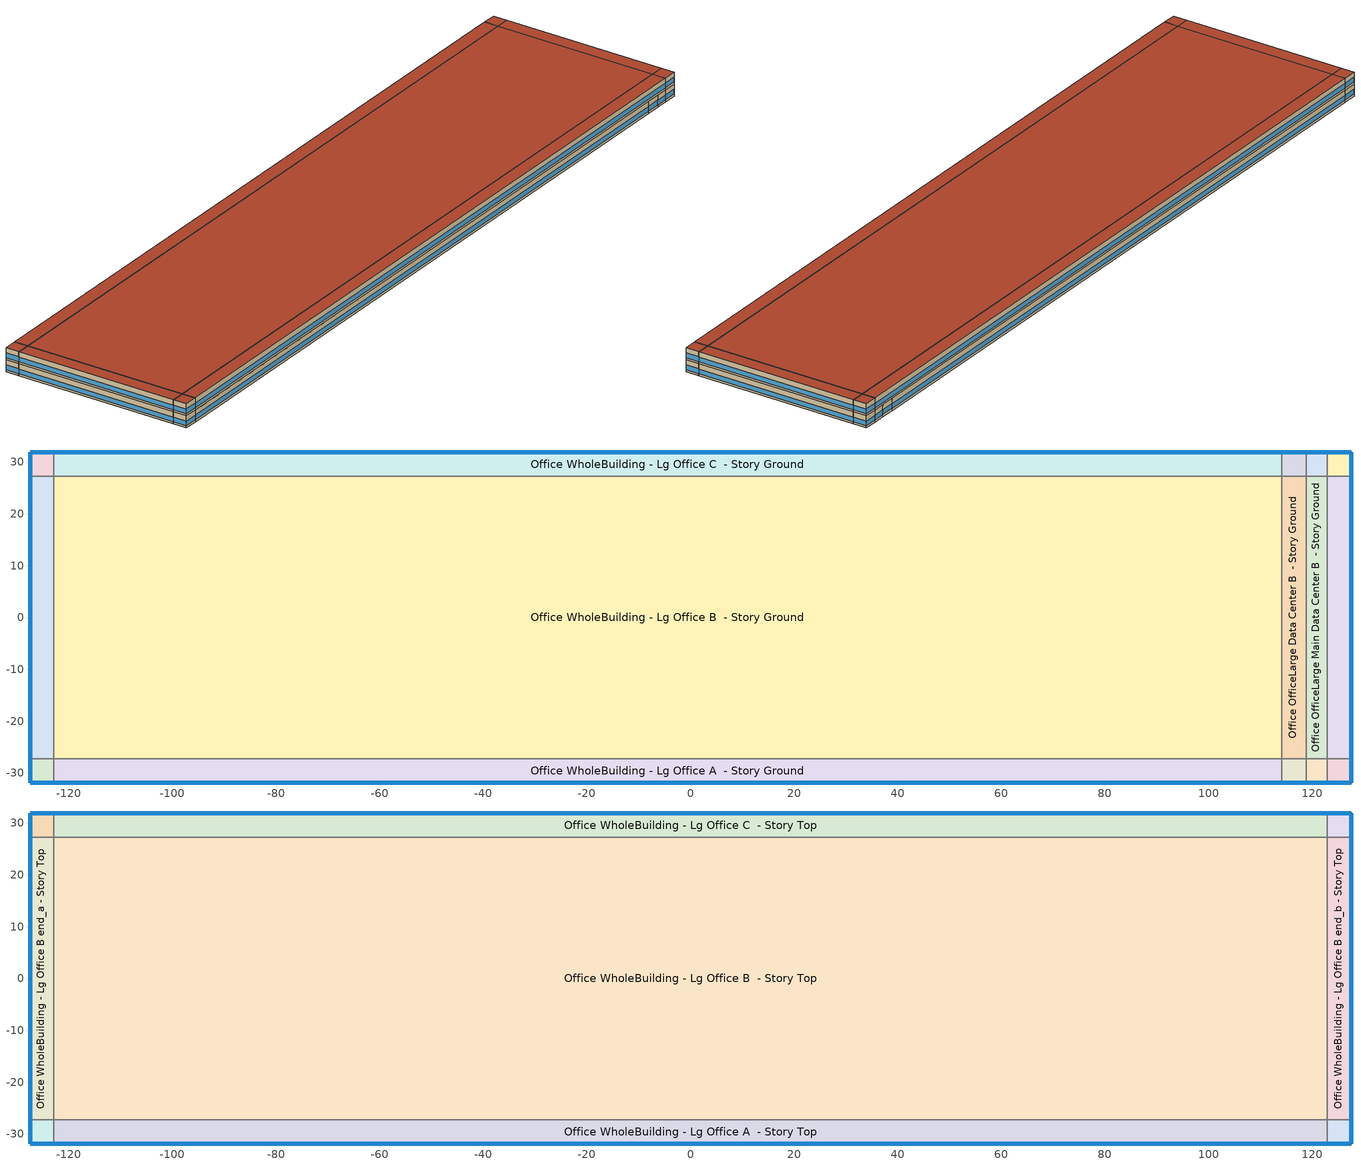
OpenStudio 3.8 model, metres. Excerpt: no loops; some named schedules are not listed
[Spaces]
Office WholeBuilding - Lg Office A end_a - Story Ground
 floor ground (Foundation F 126 Perim 914 Area 209): -127.51,-31.88 -127.51,-27.3 -122.93,-27.3 -122.93,-31.88 z0
 wall outside: -127.51,-27.3 -127.51,-31.88 -122.93,-31.88 z0:3.96
 wall to Office WholeBuilding - Lg Office B end_a - Story Ground: -122.93,-27.3 -127.51,-27.3 z0:3.96
 wall to Office WholeBuilding - Lg Office A  - Story Ground: -122.93,-31.88 -122.93,-27.3 z0:3.96
 window (Window U-0.91 SHGC 0.68): -127.51,-27.33 -127.51,-31.85 / -127.48,-31.88 -122.96,-31.88 z0.76:2.28
 ceiling adiabatic (Typical Interior Ceiling): -122.93,-31.88 -122.93,-27.3 -127.51,-27.3 -127.51,-31.88 z3.96
Office WholeBuilding - Lg Office B end_a - Story Ground
 floor ground (Foundation F 126 Perim 5461 Area 24967): -127.51,-27.3 -127.51,27.3 -122.93,27.3 -122.93,-27.3 z0
 wall outside: -127.51,27.3 -127.51,-27.3 z0:3.96
 wall to Office WholeBuilding - Lg Office C end_a - Story Ground: -122.93,27.3 -127.51,27.3 z0:3.96
 wall to Office WholeBuilding - Lg Office B  - Story Ground: -122.93,-27.3 -122.93,27.3 z0:3.96
 window (Window U-0.91 SHGC 0.68): -127.51,27.28 -127.51,-27.28 z0.76:2.27
 ceiling adiabatic (Typical Interior Ceiling): -122.93,-27.3 -122.93,27.3 -127.51,27.3 -127.51,-27.3 z3.96
Office WholeBuilding - Lg Office C end_a - Story Ground
 floor ground (Foundation F 126 Perim 914 Area 209): -127.51,27.3 -127.51,31.88 -122.93,31.88 -122.93,27.3 z0
 wall outside: -122.93,31.88 -127.51,31.88 -127.51,27.3 z0:3.96
 wall to Office WholeBuilding - Lg Office C  - Story Ground: -122.93,27.3 -122.93,31.88 z0:3.96
 window (Window U-0.91 SHGC 0.68): -127.51,31.85 -127.51,27.33 / -122.96,31.88 -127.48,31.88 z0.76:2.28
 ceiling adiabatic (Typical Interior Ceiling): -122.93,27.3 -122.93,31.88 -127.51,31.88 -127.51,27.3 z3.96
Office WholeBuilding - Lg Office A  - Story Ground
 floor ground (Foundation F 126 Perim 23703 Area 108369): -122.93,-31.88 -122.93,-27.3 114.09,-27.3 114.09,-31.88 z0
 wall outside: -122.93,-31.88 114.09,-31.88 z0:3.96
 wall to Office WholeBuilding - Lg Office B  - Story Ground: 114.09,-27.3 -122.93,-27.3 z0:3.96
 wall to Office OfficeLarge Data Center A  - Story Ground: 114.09,-31.88 114.09,-27.3 z0:3.96
 window (Window U-0.91 SHGC 0.68): -122.91,-31.88 114.07,-31.88 z0.76:2.27
 ceiling adiabatic (Typical Interior Ceiling): 114.09,-31.88 114.09,-27.3 -122.93,-27.3 -122.93,-31.88 z3.96
Office WholeBuilding - Lg Office B  - Story Ground
 floor ground (Foundation F 126 Perim 0 Area 1294399): -122.93,-27.3 -122.93,27.3 114.09,27.3 114.09,-27.3 z0
 wall to Office WholeBuilding - Lg Office C  - Story Ground: 114.09,27.3 -122.93,27.3 z0:3.96
 wall to Office OfficeLarge Data Center B  - Story Ground: 114.09,-27.3 114.09,27.3 z0:3.96
 ceiling adiabatic (Typical Interior Ceiling): 114.09,-27.3 114.09,27.3 -122.93,27.3 -122.93,-27.3 z3.96
Office WholeBuilding - Lg Office C  - Story Ground
 floor ground (Foundation F 126 Perim 23703 Area 108369): -122.93,27.3 -122.93,31.88 114.09,31.88 114.09,27.3 z0
 wall outside: 114.09,31.88 -122.93,31.88 z0:3.96
 wall to Office OfficeLarge Data Center C  - Story Ground: 114.09,27.3 114.09,31.88 z0:3.96
 window (Window U-0.91 SHGC 0.68): 114.07,31.88 -122.91,31.88 z0.76:2.27
 ceiling adiabatic (Typical Interior Ceiling): 114.09,27.3 114.09,31.88 -122.93,31.88 -122.93,27.3 z3.96
Office OfficeLarge Data Center A  - Story Ground
 floor ground (Foundation F 126 Perim 479 Area 2192): 114.09,-31.88 114.09,-27.3 118.89,-27.3 118.89,-31.88 z0
 wall outside: 114.09,-31.88 118.89,-31.88 z0:3.96
 wall to Office OfficeLarge Data Center B  - Story Ground: 118.89,-27.3 114.09,-27.3 z0:3.96
 wall to Office OfficeLarge Main Data Center A  - Story Ground: 118.89,-31.88 118.89,-27.3 z0:3.96
 window (Window U-0.91 SHGC 0.68): 114.12,-31.88 118.86,-31.88 z0.76:2.28
 ceiling adiabatic (Typical Interior Ceiling): 118.89,-31.88 118.89,-27.3 114.09,-27.3 114.09,-31.88 z3.96
Office OfficeLarge Data Center B  - Story Ground
 floor ground (Foundation F 126 Perim 0 Area 26181): 114.09,-27.3 114.09,27.3 118.89,27.3 118.89,-27.3 z0
 wall to Office OfficeLarge Data Center C  - Story Ground: 118.89,27.3 114.09,27.3 z0:3.96
 wall to Office OfficeLarge Main Data Center B  - Story Ground: 118.89,-27.3 118.89,27.3 z0:3.96
 ceiling adiabatic (Typical Interior Ceiling): 118.89,-27.3 118.89,27.3 114.09,27.3 114.09,-27.3 z3.96
Office OfficeLarge Data Center C  - Story Ground
 floor ground (Foundation F 126 Perim 479 Area 2192): 114.09,27.3 114.09,31.88 118.89,31.88 118.89,27.3 z0
 wall outside: 118.89,31.88 114.09,31.88 z0:3.96
 wall to Office OfficeLarge Main Data Center C  - Story Ground: 118.89,27.3 118.89,31.88 z0:3.96
 window (Window U-0.91 SHGC 0.68): 118.86,31.88 114.12,31.88 z0.76:2.28
 ceiling adiabatic (Typical Interior Ceiling): 118.89,27.3 118.89,31.88 114.09,31.88 114.09,27.3 z3.96
Office OfficeLarge Main Data Center A  - Story Ground
 floor ground (Foundation F 126 Perim 405 Area 1851): 118.89,-31.88 118.89,-27.3 122.93,-27.3 122.93,-31.88 z0
 wall outside: 118.89,-31.88 122.93,-31.88 z0:3.96
 wall to Office OfficeLarge Main Data Center B  - Story Ground: 122.93,-27.3 118.89,-27.3 z0:3.96
 wall to Office OfficeLarge Main Data Center A end_b - Story Ground: 122.93,-31.88 122.93,-27.3 z0:3.96
 window (Window U-0.91 SHGC 0.68): 118.91,-31.88 122.91,-31.88 z0.76:2.29
 ceiling adiabatic (Typical Interior Ceiling): 122.93,-31.88 122.93,-27.3 118.89,-27.3 118.89,-31.88 z3.96
Office OfficeLarge Main Data Center B  - Story Ground
 floor ground (Foundation F 126 Perim 0 Area 22103): 118.89,-27.3 118.89,27.3 122.93,27.3 122.93,-27.3 z0
 wall to Office OfficeLarge Main Data Center C  - Story Ground: 122.93,27.3 118.89,27.3 z0:3.96
 wall to Office OfficeLarge Main Data Center B end_b - Story Ground: 122.93,-27.3 122.93,27.3 z0:3.96
 ceiling adiabatic (Typical Interior Ceiling): 122.93,-27.3 122.93,27.3 118.89,27.3 118.89,-27.3 z3.96
Office OfficeLarge Main Data Center C  - Story Ground
 floor ground (Foundation F 126 Perim 405 Area 1851): 118.89,27.3 118.89,31.88 122.93,31.88 122.93,27.3 z0
 wall outside: 122.93,31.88 118.89,31.88 z0:3.96
 wall to Office OfficeLarge Main Data Center C end_b - Story Ground: 122.93,27.3 122.93,31.88 z0:3.96
 window (Window U-0.91 SHGC 0.68): 122.91,31.88 118.91,31.88 z0.76:2.29
 ceiling adiabatic (Typical Interior Ceiling): 122.93,27.3 122.93,31.88 118.89,31.88 118.89,27.3 z3.96
Office OfficeLarge Main Data Center A end_b - Story Ground
 floor ground (Foundation F 126 Perim 914 Area 209): 122.93,-31.88 122.93,-27.3 127.51,-27.3 127.51,-31.88 z0
 wall outside: 122.93,-31.88 127.51,-31.88 127.51,-27.3 z0:3.96
 wall to Office OfficeLarge Main Data Center B end_b - Story Ground: 127.51,-27.3 122.93,-27.3 z0:3.96
 window (Window U-0.91 SHGC 0.68): 122.96,-31.88 127.48,-31.88 / 127.51,-31.85 127.51,-27.33 z0.76:2.28
 ceiling adiabatic (Typical Interior Ceiling): 127.51,-31.88 127.51,-27.3 122.93,-27.3 122.93,-31.88 z3.96
Office OfficeLarge Main Data Center B end_b - Story Ground
 floor ground (Foundation F 126 Perim 5461 Area 24967): 122.93,-27.3 122.93,27.3 127.51,27.3 127.51,-27.3 z0
 wall outside: 127.51,-27.3 127.51,27.3 z0:3.96
 wall to Office OfficeLarge Main Data Center C end_b - Story Ground: 127.51,27.3 122.93,27.3 z0:3.96
 window (Window U-0.91 SHGC 0.68): 127.51,-27.28 127.51,27.28 z0.76:2.27
 ceiling adiabatic (Typical Interior Ceiling): 127.51,-27.3 127.51,27.3 122.93,27.3 122.93,-27.3 z3.96
Office OfficeLarge Main Data Center C end_b - Story Ground
 floor ground (Foundation F 126 Perim 914 Area 209): 122.93,27.3 122.93,31.88 127.51,31.88 127.51,27.3 z0
 wall outside: 127.51,27.3 127.51,31.88 122.93,31.88 z0:3.96
 window (Window U-0.91 SHGC 0.68): 127.48,31.88 122.96,31.88 / 127.51,27.33 127.51,31.85 z0.76:2.28
 ceiling adiabatic (Typical Interior Ceiling): 127.51,27.3 127.51,31.88 122.93,31.88 122.93,27.3 z3.96
Office WholeBuilding - Lg Office A end_a - Story Top
 floor adiabatic (Typical Interior Floor): -127.51,-31.88 -127.51,-27.3 -122.93,-27.3 -122.93,-31.88 z3.96
 wall outside: -127.51,-27.3 -127.51,-31.88 -122.93,-31.88 z3.96:7.92
 wall to Office WholeBuilding - Lg Office B end_a - Story Top: -122.93,-27.3 -127.51,-27.3 z3.96:7.92
 wall to Office WholeBuilding - Lg Office A  - Story Top: -122.93,-31.88 -122.93,-27.3 z3.96:7.92
 window (Window U-0.91 SHGC 0.68): -127.51,-27.33 -127.51,-31.85 / -127.48,-31.88 -122.96,-31.88 z4.72:6.25
 roof outside: -122.93,-31.88 -122.93,-27.3 -127.51,-27.3 -127.51,-31.88 z7.92
Office WholeBuilding - Lg Office B end_a - Story Top
 floor adiabatic (Typical Interior Floor): -127.51,-27.3 -127.51,27.3 -122.93,27.3 -122.93,-27.3 z3.96
 wall outside: -127.51,27.3 -127.51,-27.3 z3.96:7.92
 wall to Office WholeBuilding - Lg Office C end_a - Story Top: -122.93,27.3 -127.51,27.3 z3.96:7.92
 wall to Office WholeBuilding - Lg Office B  - Story Top: -122.93,-27.3 -122.93,27.3 z3.96:7.92
 window (Window U-0.91 SHGC 0.68): -127.51,27.28 -127.51,-27.28 z4.72:6.23
 roof outside: -122.93,-27.3 -122.93,27.3 -127.51,27.3 -127.51,-27.3 z7.92
Office WholeBuilding - Lg Office C end_a - Story Top
 floor adiabatic (Typical Interior Floor): -127.51,27.3 -127.51,31.88 -122.93,31.88 -122.93,27.3 z3.96
 wall outside: -122.93,31.88 -127.51,31.88 -127.51,27.3 z3.96:7.92
 wall to Office WholeBuilding - Lg Office C  - Story Top: -122.93,27.3 -122.93,31.88 z3.96:7.92
 window (Window U-0.91 SHGC 0.68): -127.51,31.85 -127.51,27.33 / -122.96,31.88 -127.48,31.88 z4.72:6.25
 roof outside: -122.93,27.3 -122.93,31.88 -127.51,31.88 -127.51,27.3 z7.92
Office WholeBuilding - Lg Office A  - Story Top
 floor adiabatic (Typical Interior Floor): -122.93,-31.88 -122.93,-27.3 122.93,-27.3 122.93,-31.88 z3.96
 wall outside: -122.93,-31.88 122.93,-31.88 z3.96:7.92
 wall to Office WholeBuilding - Lg Office B  - Story Top: 122.93,-27.3 -122.93,-27.3 z3.96:7.92
 wall to Office WholeBuilding - Lg Office A end_b - Story Top: 122.93,-31.88 122.93,-27.3 z3.96:7.92
 window (Window U-0.91 SHGC 0.68): -122.91,-31.88 122.91,-31.88 z4.72:6.23
 roof outside: 122.93,-31.88 122.93,-27.3 -122.93,-27.3 -122.93,-31.88 z7.92
Office WholeBuilding - Lg Office B  - Story Top
 floor adiabatic (Typical Interior Floor): -122.93,-27.3 -122.93,27.3 122.93,27.3 122.93,-27.3 z3.96
 wall to Office WholeBuilding - Lg Office C  - Story Top: 122.93,27.3 -122.93,27.3 z3.96:7.92
 wall to Office WholeBuilding - Lg Office B end_b - Story Top: 122.93,-27.3 122.93,27.3 z3.96:7.92
 roof outside: 122.93,-27.3 122.93,27.3 -122.93,27.3 -122.93,-27.3 z7.92
Office WholeBuilding - Lg Office C  - Story Top
 floor adiabatic (Typical Interior Floor): -122.93,27.3 -122.93,31.88 122.93,31.88 122.93,27.3 z3.96
 wall outside: 122.93,31.88 -122.93,31.88 z3.96:7.92
 wall to Office WholeBuilding - Lg Office C end_b - Story Top: 122.93,27.3 122.93,31.88 z3.96:7.92
 window (Window U-0.91 SHGC 0.68): 122.91,31.88 -122.91,31.88 z4.72:6.23
 roof outside: 122.93,27.3 122.93,31.88 -122.93,31.88 -122.93,27.3 z7.92
Office WholeBuilding - Lg Office A end_b - Story Top
 floor adiabatic (Typical Interior Floor): 122.93,-31.88 122.93,-27.3 127.51,-27.3 127.51,-31.88 z3.96
 wall outside: 122.93,-31.88 127.51,-31.88 127.51,-27.3 z3.96:7.92
 wall to Office WholeBuilding - Lg Office B end_b - Story Top: 127.51,-27.3 122.93,-27.3 z3.96:7.92
 window (Window U-0.91 SHGC 0.68): 122.96,-31.88 127.48,-31.88 / 127.51,-31.85 127.51,-27.33 z4.72:6.25
 roof outside: 127.51,-31.88 127.51,-27.3 122.93,-27.3 122.93,-31.88 z7.92
Office WholeBuilding - Lg Office B end_b - Story Top
 floor adiabatic (Typical Interior Floor): 122.93,-27.3 122.93,27.3 127.51,27.3 127.51,-27.3 z3.96
 wall outside: 127.51,-27.3 127.51,27.3 z3.96:7.92
 wall to Office WholeBuilding - Lg Office C end_b - Story Top: 127.51,27.3 122.93,27.3 z3.96:7.92
 window (Window U-0.91 SHGC 0.68): 127.51,-27.28 127.51,27.28 z4.72:6.23
 roof outside: 127.51,-27.3 127.51,27.3 122.93,27.3 122.93,-27.3 z7.92
Office WholeBuilding - Lg Office C end_b - Story Top
 floor adiabatic (Typical Interior Floor): 122.93,27.3 122.93,31.88 127.51,31.88 127.51,27.3 z3.96
 wall outside: 127.51,27.3 127.51,31.88 122.93,31.88 z3.96:7.92
 window (Window U-0.91 SHGC 0.68): 127.48,31.88 122.96,31.88 / 127.51,27.33 127.51,31.85 z4.72:6.25
 roof outside: 127.51,27.3 127.51,31.88 122.93,31.88 122.93,27.3 z7.92
[Site]
Charlotte Douglas_NC_USA: Latitude {deg}=35.21; Longitude {deg}=-80.94; Time Zone {hr}=-5; Elevation {m}=234; Terrain=City
[Site:WaterMainsTemperature]
Calculation Method=Correlation; Annual Average Outdoor Air Temperature {C}=17.0175; Maximum Difference In Monthly Average Outdoor Air Temperatures {deltaC}=22.67
[SizingPeriod:DesignDay] Barometric Pressure {Pa}=98545; Rain Indicator=No; Snow Indicator=No; Day of Month=21; Daylight Saving Time Indicator=No; Humidity Condition Type=Wetbulb; Dry-Bulb Temperature Range Modifier Type=DefaultMultipliers
Name | Maximum Dry-Bulb Temperature {C} | Daily Dry-Bulb Temperature Range {deltaC} | Wind Speed {m/s} | Wind Direction {deg} | Month | Day Type | Wetbulb or DewPoint at Maximum Dry-Bulb {C} | Solar Model Indicator | ASHRAE Clear Sky Optical Depth for Beam Irradiance | ASHRAE Clear Sky Optical Depth for Diffuse Irradiance | Sky Clearness
Charlotte Douglas Ann Clg .4% Condns DB=>MWB 1 | 34.6 | 10.3 | 3.2 | 240 | 7 | SummerDesignDay | 23.6 | ASHRAETau | 0.448 | 2.163
Charlotte Douglas Ann Clg .4% Condns WB=>MDB 1 | 31.3 | 10.3 | 3.2 | 240 | 7 | SummerDesignDay | 25.1 | ASHRAETau | 0.448 | 2.163
Charlotte Douglas Ann Htg 99.6% Condns DB 1 | -6.1 | 0 | 2.4 | 20 | 1 | WinterDesignDay | -6.1 | ASHRAEClearSky |  |  | 0
Charlotte Douglas August .4% Condns DB=>MCWB 1 | 36.1 | 10 | 3.2 | 240 | 8 | SummerDesignDay | 23.5 | ASHRAETau | 0.441 | 2.195
[ClimateZones]
Climate Zone Institution Name 1=ASHRAE; Climate Zone Document Name 1=ANSI/ASHRAE Standard 169; Climate Zone Document Year 1=2006; Climate Zone Value 1=ASHRAE 169-2013-3A
[Building]
ComStock DOE Ref Pre-1980|LargeOffice: North Axis {deg}=90; Default Construction Set=ComStock DOE Ref Pre-1980 - Office - ASHRAE 169-2013-3A; Default Schedule Set=Building Default Schedule Set; Standards Building Type=Office
[Site:GroundTemperature:FCfactorMethod]
January Ground Temperature {C}=16; February Ground Temperature {C}=11.9; March Ground Temperature {C}=7.7; April Ground Temperature {C}=4; May Ground Temperature {C}=7.9; June Ground Temperature {C}=13.8; July Ground Temperature {C}=17.2; August Ground Temperature {C}=20.8; September Ground Temperature {C}=24.8; October Ground Temperature {C}=26.1; November Ground Temperature {C}=26.5; December Ground Temperature {C}=22.5
[Construction:FfactorGroundFloor] F-Factor {W/m-K}=1.26344
Name | Area {m2} | PerimeterExposed {m}
Foundation F 126 Perim 5461 Area 24967 | 249.675 | 54.6095
Foundation F 126 Perim 405 Area 1851 | 18.505 | 4.04747
Foundation F 126 Perim 0 Area 26181 | 261.812 | 0
Foundation F 126 Perim 914 Area 209 | 20.9032 | 9.144
Foundation F 126 Perim 23703 Area 108369 | 1083.69 | 237.028
Foundation F 126 Perim 479 Area 2192 | 21.9194 | 4.79426
Foundation F 126 Perim 0 Area 1294399 | 12944 | 0
Foundation F 126 Perim 0 Area 22103 | 221.03 | 0
[DefaultConstructionSet]
ComStock DOE Ref Pre-1980 - Office - ASHRAE 169-2013-3A: Default Exterior Surface Constructions=Default Surface Constructions 1; Default Interior Surface Constructions=Default Surface Constructions 2; Default Ground Contact Surface Constructions=Default Surface Constructions 3; Default Exterior SubSurface Constructions=Default Sub Surface Constructions 1; Default Interior SubSurface Constructions=Default Sub Surface Constructions 2; Interior Partition Construction=Typical Interior Partition
[DefaultSurfaceConstructions]
Name | Floor Construction | Wall Construction | Roof Ceiling Construction
Default Surface Constructions 1 | Typical Insulated Exterior Mass Floor | Typical Insulated Steel Framed Exterior Wall R-4.44 | Typical IEAD Roof R-10.0
Default Surface Constructions 2 | Typical Interior Floor | Typical Interior Wall | Typical Interior Ceiling
Default Surface Constructions 3 | Typical Insulated Carpeted 6in Slab Floor | Typical Insulated Basement Mass Wall
[Construction]
Typical Insulated Exterior Mass Floor: 4 in. Normalweight Concrete Floor, Typical Carpet Pad
Typical IEAD Roof R-10.0: Roof Membrane, Typical Insulation R-8.88, Metal Roof Surface
Typical Interior Floor: 100mm Normalweight concrete floor, CP02 CARPET PAD
Typical Interior Wall: G01 13mm gypsum board, G01 13mm gypsum board
Typical Interior Ceiling: CP02 CARPET PAD, 100mm Normalweight concrete floor
Typical Insulated Carpeted 6in Slab Floor: 6 in. Normalweight Concrete Floor, Typical Carpet Pad
Typical Insulated Basement Mass Wall: 8 in. Concrete Block Basement Wall
U 1.22 SHGC 0.54 Simple Glazing Window U-1.22 SHGC 0.54: U 1.22 SHGC 0.54 Simple Glazing U-1.22 SHGC 0.54
U 1.22 SHGC 0.54 Simple Glazing Window U-1.22 SHGC 0.54 1: U 1.22 SHGC 0.54 Simple Glazing U-1.22 SHGC 0.54 1
Typical Insulated Metal Door: F08 Metal surface, Typical Insulation R-2.27
U 0.88 SHGC 0.16 Sgl Ref-A-L Clr 6mm: REF A CLEAR LO 6MM
Typical Overhead Door: Typical Insulation R-2.27
Typical Interior Window: Clear 3mm
Typical Interior Door; Typical Interior Partition: G05 25mm wood
Typical Insulated Steel Framed Exterior Wall R-4.44: 25mm Stucco, 5/8 in. Gypsum Board, Typical Insulation R-2.27, 5/8 in. Gypsum Board
InteriorFurnishings 1: Std Wood 6inch 1
Window U-0.91 SHGC 0.68: Simple Glazing Single - No LowE - Clear - Wood
[Material] Thermal Absorptance=0.9
Name | Roughness | Thickness {m} | Conductivity {W/m-K} | Density {kg/m3} | Specific Heat {J/kg-K} | Solar Absorptance | Visible Absorptance
4 in. Normalweight Concrete Floor | MediumRough | 0.1016 | 2.31 | 2322 | 832 | 0.7 | 0.7
Roof Membrane | VeryRough | 0.0095 | 0.16 | 1121.29 | 1460 | 0.7 | 0.7
Metal Roof Surface; F08 Metal surface | Smooth | 0.0008 | 45.28 | 7824 | 500 | 0.7 | 0.7
100mm Normalweight concrete floor | MediumRough | 0.1016 | 2.31045 | 2322 | 832.557 | 0.7 | 0.7
G01 13mm gypsum board | Smooth | 0.0127 | 0.160031 | 800.001 | 1090.73 | 0.7 | 0.5
6 in. Normalweight Concrete Floor | MediumRough | 0.1524 | 2.31 | 2322 | 832 | 0.7 | 0.7
8 in. Concrete Block Basement Wall | MediumRough | 0.2032 | 1.326 | 1842 | 912 | 0.7 | 0.7
G05 25mm wood | MediumSmooth | 0.0254 | 0.15 | 608 | 1630 | 0.5 | 0.5
25mm Stucco | Smooth | 0.0254 | 0.72 | 1856 | 840 | 0.7 | 0.7
5/8 in. Gypsum Board | MediumSmooth | 0.0159 | 0.16 | 800 | 1090 | 0.7 | 0.7
Std Wood 6inch 1 | MediumSmooth | 0.15 | 0.12 | 540 | 1210 | 0.7 | 0.7
[Material:NoMass] Roughness=Smooth; Thermal Absorptance=0.9; Solar Absorptance=0.7
Name | Thermal Resistance {m2-K/W} | Visible Absorptance
Typical Carpet Pad; CP02 CARPET PAD | 0.21648 | 0.8
Typical Insulation R-8.88 | 1.56434 | 0.7
Typical Insulation R-2.27 | 0.39899 | 0.7
[DefaultSubSurfaceConstructions]
Name | Fixed Window Construction | Operable Window Construction | Door Construction | Glass Door Construction | Overhead Door Construction | Tubular Daylight Dome Construction | Tubular Daylight Diffuser Construction
Default Sub Surface Constructions 1 | U 1.22 SHGC 0.54 Simple Glazing Window U-1.22 SHGC 0.54 | U 1.22 SHGC 0.54 Simple Glazing Window U-1.22 SHGC 0.54 1 | Typical Insulated Metal Door | U 0.88 SHGC 0.16 Sgl Ref-A-L Clr 6mm | Typical Overhead Door | Typical Interior Window | Typical Interior Window
Default Sub Surface Constructions 2 | Typical Interior Window | Typical Interior Window | Typical Interior Door
[WindowMaterial:SimpleGlazingSystem]
Name | U-Factor {W/m2-K} | Solar Heat Gain Coefficient | Visible Transmittance
U 1.22 SHGC 0.54 Simple Glazing U-1.22 SHGC 0.54; U 1.22 SHGC 0.54 Simple Glazing U-1.22 SHGC 0.54 1 | 6.92748 | 0.54 | 0.38
Simple Glazing Single - No LowE - Clear - Wood | 5.16722 | 0.683 | 0.723
[WindowMaterial:Glazing] Optical Data Type=SpectralAverage; Infrared Transmittance at Normal Incidence=0; Front Side Infrared Hemispherical Emissivity=0.84; Conductivity {W/m-K}=0.9; Dirt Correction Factor for Solar and Visible Transmittance=1; Solar Diffusing=No
Name | Thickness {m} | Solar Transmittance at Normal Incidence | Front Side Solar Reflectance at Normal Incidence | Back Side Solar Reflectance at Normal Incidence | Visible Transmittance at Normal Incidence | Front Side Visible Reflectance at Normal Incidence | Back Side Visible Reflectance at Normal Incidence | Back Side Infrared Hemispherical Emissivity
REF A CLEAR LO 6MM | 0.006 | 0.066 | 0.341 | 0.493 | 0.08 | 0.41 | 0.37 | 0.4
Clear 3mm | 0.003 | 0.837 | 0.075 | 0.075 | 0.898 | 0.081 | 0.081 | 0.84
[SpaceType] Standards Building Type=Office
Name | Default Schedule Set | Design Specification Outdoor Air Object | Standards Space Type
Office OfficeLarge Data Center - ComStock DOE Ref Pre-1980 | Office OfficeLarge Data Center Schedule Set | Office OfficeLarge Data Center Ventilation | OfficeLarge Data Center
Office OfficeLarge Main Data Center - ComStock DOE Ref Pre-1980 | Office OfficeLarge Main Data Center Schedule Set | Office OfficeLarge Main Data Center Ventilation | OfficeLarge Main Data Center
Office WholeBuilding - Lg Office - ComStock DOE Ref Pre-1980 | Office WholeBuilding - Lg Office Schedule Set | Office WholeBuilding - Lg Office Ventilation | WholeBuilding - Lg Office
[BuildingStory] Nominal Floor to Floor Height {m}=3.9624
Name | Nominal Z Coordinate {m}
Story Ground | 0
Story Top | 3.9624
[Space]
Name | Space Type | Building Story | Thermal Zone
Office WholeBuilding - Lg Office A end_a - Story Ground | Office WholeBuilding - Lg Office - ComStock DOE Ref Pre-1980 | Story Ground | Zone Office WholeBuilding - Lg Office A end_a - Story Ground
Office WholeBuilding - Lg Office B end_a - Story Ground | Office WholeBuilding - Lg Office - ComStock DOE Ref Pre-1980 | Story Ground | Zone Office WholeBuilding - Lg Office B end_a - Story Ground
Office WholeBuilding - Lg Office C end_a - Story Ground | Office WholeBuilding - Lg Office - ComStock DOE Ref Pre-1980 | Story Ground | Zone Office WholeBuilding - Lg Office C end_a - Story Ground
Office WholeBuilding - Lg Office A  - Story Ground | Office WholeBuilding - Lg Office - ComStock DOE Ref Pre-1980 | Story Ground | Zone Office WholeBuilding - Lg Office A  - Story Ground
Office WholeBuilding - Lg Office B  - Story Ground | Office WholeBuilding - Lg Office - ComStock DOE Ref Pre-1980 | Story Ground | Zone Office WholeBuilding - Lg Office B  - Story Ground
Office WholeBuilding - Lg Office C  - Story Ground | Office WholeBuilding - Lg Office - ComStock DOE Ref Pre-1980 | Story Ground | Zone Office WholeBuilding - Lg Office C  - Story Ground
Office OfficeLarge Data Center A  - Story Ground | Office OfficeLarge Data Center - ComStock DOE Ref Pre-1980 | Story Ground | Zone Office OfficeLarge Data Center A  - Story Ground
Office OfficeLarge Data Center B  - Story Ground | Office OfficeLarge Data Center - ComStock DOE Ref Pre-1980 | Story Ground | Zone Office OfficeLarge Data Center B  - Story Ground
Office OfficeLarge Data Center C  - Story Ground | Office OfficeLarge Data Center - ComStock DOE Ref Pre-1980 | Story Ground | Zone Office OfficeLarge Data Center C  - Story Ground
Office OfficeLarge Main Data Center A  - Story Ground | Office OfficeLarge Main Data Center - ComStock DOE Ref Pre-1980 | Story Ground | Zone Office OfficeLarge Main Data Center A  - Story Ground
Office OfficeLarge Main Data Center B  - Story Ground | Office OfficeLarge Main Data Center - ComStock DOE Ref Pre-1980 | Story Ground | Zone Office OfficeLarge Main Data Center B  - Story Ground
Office OfficeLarge Main Data Center C  - Story Ground | Office OfficeLarge Main Data Center - ComStock DOE Ref Pre-1980 | Story Ground | Zone Office OfficeLarge Main Data Center C  - Story Ground
Office OfficeLarge Main Data Center A end_b - Story Ground | Office OfficeLarge Main Data Center - ComStock DOE Ref Pre-1980 | Story Ground | Zone Office OfficeLarge Main Data Center A end_b - Story Ground
Office OfficeLarge Main Data Center B end_b - Story Ground | Office OfficeLarge Main Data Center - ComStock DOE Ref Pre-1980 | Story Ground | Zone Office OfficeLarge Main Data Center B end_b - Story Ground
Office OfficeLarge Main Data Center C end_b - Story Ground | Office OfficeLarge Main Data Center - ComStock DOE Ref Pre-1980 | Story Ground | Zone Office OfficeLarge Main Data Center C end_b - Story Ground
Office WholeBuilding - Lg Office A end_a - Story Top | Office WholeBuilding - Lg Office - ComStock DOE Ref Pre-1980 | Story Top | Zone Office WholeBuilding - Lg Office A end_a - Story Top
Office WholeBuilding - Lg Office B end_a - Story Top | Office WholeBuilding - Lg Office - ComStock DOE Ref Pre-1980 | Story Top | Zone Office WholeBuilding - Lg Office B end_a - Story Top
Office WholeBuilding - Lg Office C end_a - Story Top | Office WholeBuilding - Lg Office - ComStock DOE Ref Pre-1980 | Story Top | Zone Office WholeBuilding - Lg Office C end_a - Story Top
Office WholeBuilding - Lg Office A  - Story Top | Office WholeBuilding - Lg Office - ComStock DOE Ref Pre-1980 | Story Top | Zone Office WholeBuilding - Lg Office A  - Story Top
Office WholeBuilding - Lg Office B  - Story Top | Office WholeBuilding - Lg Office - ComStock DOE Ref Pre-1980 | Story Top | Zone Office WholeBuilding - Lg Office B  - Story Top
Office WholeBuilding - Lg Office C  - Story Top | Office WholeBuilding - Lg Office - ComStock DOE Ref Pre-1980 | Story Top | Zone Office WholeBuilding - Lg Office C  - Story Top
Office WholeBuilding - Lg Office A end_b - Story Top | Office WholeBuilding - Lg Office - ComStock DOE Ref Pre-1980 | Story Top | Zone Office WholeBuilding - Lg Office A end_b - Story Top
Office WholeBuilding - Lg Office B end_b - Story Top | Office WholeBuilding - Lg Office - ComStock DOE Ref Pre-1980 | Story Top | Zone Office WholeBuilding - Lg Office B end_b - Story Top
Office WholeBuilding - Lg Office C end_b - Story Top | Office WholeBuilding - Lg Office - ComStock DOE Ref Pre-1980 | Story Top | Zone Office WholeBuilding - Lg Office C end_b - Story Top
[ThermalZone] Multiplier=1; Use Ideal Air Loads=No
Name | Thermostat
Zone Office WholeBuilding - Lg Office A end_a - Story Ground | Office WholeBuilding - Lg Office - ComStock DOE Ref Pre-1980 Thermostat 2
Zone Office WholeBuilding - Lg Office B end_a - Story Ground | Office WholeBuilding - Lg Office - ComStock DOE Ref Pre-1980 Thermostat 7
Zone Office WholeBuilding - Lg Office C end_a - Story Ground | Office WholeBuilding - Lg Office - ComStock DOE Ref Pre-1980 Thermostat 12
Zone Office WholeBuilding - Lg Office A  - Story Ground | Office WholeBuilding - Lg Office - ComStock DOE Ref Pre-1980 Thermostat
Zone Office WholeBuilding - Lg Office B  - Story Ground | Office WholeBuilding - Lg Office - ComStock DOE Ref Pre-1980 Thermostat 5
Zone Office WholeBuilding - Lg Office C  - Story Ground | Office WholeBuilding - Lg Office - ComStock DOE Ref Pre-1980 Thermostat 10
Zone Office OfficeLarge Data Center A  - Story Ground | Office OfficeLarge Data Center - ComStock DOE Ref Pre-1980 Thermostat
Zone Office OfficeLarge Data Center B  - Story Ground | Office OfficeLarge Data Center - ComStock DOE Ref Pre-1980 Thermostat 1
Zone Office OfficeLarge Data Center C  - Story Ground | Office OfficeLarge Data Center - ComStock DOE Ref Pre-1980 Thermostat 2
Zone Office OfficeLarge Main Data Center A  - Story Ground | Office OfficeLarge Main Data Center - ComStock DOE Ref Pre-1980 Thermostat
Zone Office OfficeLarge Main Data Center B  - Story Ground | Office OfficeLarge Main Data Center - ComStock DOE Ref Pre-1980 Thermostat 2
Zone Office OfficeLarge Main Data Center C  - Story Ground | Office OfficeLarge Main Data Center - ComStock DOE Ref Pre-1980 Thermostat 4
Zone Office OfficeLarge Main Data Center A end_b - Story Ground | Office OfficeLarge Main Data Center - ComStock DOE Ref Pre-1980 Thermostat 1
Zone Office OfficeLarge Main Data Center B end_b - Story Ground | Office OfficeLarge Main Data Center - ComStock DOE Ref Pre-1980 Thermostat 3
Zone Office OfficeLarge Main Data Center C end_b - Story Ground | Office OfficeLarge Main Data Center - ComStock DOE Ref Pre-1980 Thermostat 5
Zone Office WholeBuilding - Lg Office A end_a - Story Top | Office WholeBuilding - Lg Office - ComStock DOE Ref Pre-1980 Thermostat 3
Zone Office WholeBuilding - Lg Office B end_a - Story Top | Office WholeBuilding - Lg Office - ComStock DOE Ref Pre-1980 Thermostat 8
Zone Office WholeBuilding - Lg Office C end_a - Story Top | Office WholeBuilding - Lg Office - ComStock DOE Ref Pre-1980 Thermostat 13
Zone Office WholeBuilding - Lg Office A  - Story Top | Office WholeBuilding - Lg Office - ComStock DOE Ref Pre-1980 Thermostat 1
Zone Office WholeBuilding - Lg Office B  - Story Top | Office WholeBuilding - Lg Office - ComStock DOE Ref Pre-1980 Thermostat 6
Zone Office WholeBuilding - Lg Office C  - Story Top | Office WholeBuilding - Lg Office - ComStock DOE Ref Pre-1980 Thermostat 11
Zone Office WholeBuilding - Lg Office A end_b - Story Top | Office WholeBuilding - Lg Office - ComStock DOE Ref Pre-1980 Thermostat 4
Zone Office WholeBuilding - Lg Office B end_b - Story Top | Office WholeBuilding - Lg Office - ComStock DOE Ref Pre-1980 Thermostat 9
Zone Office WholeBuilding - Lg Office C end_b - Story Top | Office WholeBuilding - Lg Office - ComStock DOE Ref Pre-1980 Thermostat 14
[Lights:Definition] Design Level Calculation Method=Watts/Area; Fraction Visible=0.2; Return Air Fraction=0
Name | Watts per Space Floor Area {W/m2} | Fraction Radiant
Office WholeBuilding - Lg Office - ComStock DOE Ref Pre-1980 General Lights Definition | 6.48438 | 0.31
Office WholeBuilding - Lg Office - ComStock DOE Ref Pre-1980 Wall Wash Lights Definition | 6.28133 | 0.125
Office OfficeLarge Main Data Center - ComStock DOE Ref Pre-1980 General Lights Definition; Office OfficeLarge Data Center - ComStock DOE Ref Pre-1980 General Lights Definition | 6.48665 | 0.31
[ElectricEquipment:Definition] Fraction Latent=0
Name | Design Level Calculation Method | Watts per Space Floor Area {W/m2} | Fraction Radiant | Fraction Lost | Design Level {W}
Office OfficeLarge Data Center Elec Equip Definition | Watts/Area | 215.278 | 0.5 | 0
Office OfficeLarge Main Data Center Elec Equip Definition | Watts/Area | 484.376 | 0.5 | 0
Office WholeBuilding - Lg Office Elec Equip Definition | Watts/Area | 8.07293 | 0.5 | 0
Elevator Lift Motor | EquipmentLevel |  | 0 | 1 | 14610
[ElectricEquipment]
Name | Electric Equipment Definition | Space or SpaceType | Schedule | Multiplier
Office OfficeLarge Data Center Elec Equip | Office OfficeLarge Data Center Elec Equip Definition | Office OfficeLarge Data Center - ComStock DOE Ref Pre-1980 | OfficeLarge ALWAYS_ON BPR Adjusted
Office OfficeLarge Main Data Center Elec Equip | Office OfficeLarge Main Data Center Elec Equip Definition | Office OfficeLarge Main Data Center - ComStock DOE Ref Pre-1980 | OfficeLarge ALWAYS_ON BPR Adjusted
Office WholeBuilding - Lg Office Elec Equip | Office WholeBuilding - Lg Office Elec Equip Definition | Office WholeBuilding - Lg Office - ComStock DOE Ref Pre-1980 | Office BLDG_EQUIP_EndUseData BPR Adjusted
9 Elevator Lift Motors | Elevator Lift Motor | Office WholeBuilding - Lg Office B  - Story Ground | Elevator Schedule 1 | 9
[DesignSpecification:OutdoorAir]
Name | Outdoor Air Flow per Person {m3/s-person} | Outdoor Air Flow per Floor Area {m3/s-m2} | Outdoor Air Flow Air Changes per Hour {1/hr} | Outdoor Air Method
Office OfficeLarge Data Center Ventilation; Office OfficeLarge Main Data Center Ventilation | 0 | 0 | 0
Office WholeBuilding - Lg Office Ventilation | 0.00943895 |  |  | Sum
[DefaultScheduleSet]
Office OfficeLarge Data Center Schedule Set; Office OfficeLarge Main Data Center Schedule Set: Lighting Schedule=OfficeLarge BLDG_LIGHT_SCH; Electric Equipment Schedule=OfficeLarge ALWAYS_ON
Office WholeBuilding - Lg Office Schedule Set: Lighting Schedule=Office BLDG_LIGHT_EndUseData; Electric Equipment Schedule=Office BLDG_EQUIP_EndUseData; Number of People Schedule=Large Office Bldg Occ; People Activity Level Schedule=Large Office Activity; Infiltration Schedule=Large Office Infil Quarter On
Building Default Schedule Set: Hours of Operation Schedule=Building Hours of Operation NonResidential
[People:Definition]
Office WholeBuilding - Lg Office People Definition: Number of People Calculation Method=People/Area; People per Space Floor Area {person/m2}=0.0538196; Fraction Radiant=0.3
[People]
Office WholeBuilding - Lg Office People: People Definition=Office WholeBuilding - Lg Office People Definition; Space or SpaceType=Office WholeBuilding - Lg Office - ComStock DOE Ref Pre-1980; Work Efficiency Schedule=Work Efficiency Schedule; Clothing Insulation Schedule=Clothing Schedule; Air Velocity Schedule=Air Velocity Schedule; Multiplier=1
[Exterior:Lights:Definition]
Name | Design Level {W}
Parking Areas and Drives Def (W/ft^2) | 0.0497494
Building Facades Def (W/ft^2) | 0.25
Main Entries Def (W/ft) | 30
Other Doors Def (W/ft) | 25
[Exterior:Lights] Schedule=Always On Discrete; Control Option=AstronomicalClock
Name | Exterior Lights Definition | Multiplier
Parking Areas and Drives | Parking Areas and Drives Def (W/ft^2) | 228629
Building Facades | Building Facades Def (W/ft^2) | 27191.5
Main Entries | Main Entries Def (W/ft) | 140
Other Doors | Other Doors Def (W/ft) | 210
[ThermostatSetpoint:DualSetpoint]
Name | Heating Setpoint Temperature Schedule | Cooling Setpoint Temperature Schedule
Office OfficeLarge Data Center - ComStock DOE Ref Pre-1980 Thermostat; Office OfficeLarge Data Center - ComStock DOE Ref Pre-1980 Thermostat 1; Office OfficeLarge Data Center - ComStock DOE Ref Pre-1980 Thermostat 2; Office OfficeLarge Main Data Center - ComStock DOE Ref Pre-1980 Thermostat; Office OfficeLarge Main Data Center - ComStock DOE Ref Pre-1980 Thermostat 1; Office OfficeLarge Main Data Center - ComStock DOE Ref Pre-1980 Thermostat 2; Office OfficeLarge Main Data Center - ComStock DOE Ref Pre-1980 Thermostat 3; Office OfficeLarge Main Data Center - ComStock DOE Ref Pre-1980 Thermostat 4; Office OfficeLarge Main Data Center - ComStock DOE Ref Pre-1980 Thermostat 5 | OfficeLarge HTGSETP_DC_SCH | OfficeLarge CLGSETP_DC_SCH
Office WholeBuilding - Lg Office - ComStock DOE Ref Pre-1980 Thermostat; Office WholeBuilding - Lg Office - ComStock DOE Ref Pre-1980 Thermostat 1; Office WholeBuilding - Lg Office - ComStock DOE Ref Pre-1980 Thermostat 2; Office WholeBuilding - Lg Office - ComStock DOE Ref Pre-1980 Thermostat 3; Office WholeBuilding - Lg Office - ComStock DOE Ref Pre-1980 Thermostat 4; Office WholeBuilding - Lg Office - ComStock DOE Ref Pre-1980 Thermostat 5; Office WholeBuilding - Lg Office - ComStock DOE Ref Pre-1980 Thermostat 6; Office WholeBuilding - Lg Office - ComStock DOE Ref Pre-1980 Thermostat 7; Office WholeBuilding - Lg Office - ComStock DOE Ref Pre-1980 Thermostat 8; Office WholeBuilding - Lg Office - ComStock DOE Ref Pre-1980 Thermostat 9; Office WholeBuilding - Lg Office - ComStock DOE Ref Pre-1980 Thermostat 10; Office WholeBuilding - Lg Office - ComStock DOE Ref Pre-1980 Thermostat 11; Office WholeBuilding - Lg Office - ComStock DOE Ref Pre-1980 Thermostat 12; Office WholeBuilding - Lg Office - ComStock DOE Ref Pre-1980 Thermostat 13; Office WholeBuilding - Lg Office - ComStock DOE Ref Pre-1980 Thermostat 14 | Large Office HtgSetp | Large Office ClgSetp
[InternalMass:Definition]
Internal Mass Definition 2: Construction=InteriorFurnishings 1; Design Level Calculation Method=SurfaceArea/Area; Surface Area per Space Floor Area=2
[InternalMass] Internal Mass Definition=Internal Mass Definition 2; Multiplier=1
Name | Space or SpaceType
Office WholeBuilding - Lg Office C end_b - Story Top Mass | Office WholeBuilding - Lg Office C end_b - Story Top
Office WholeBuilding - Lg Office B  - Story Top Mass | Office WholeBuilding - Lg Office B  - Story Top
Office WholeBuilding - Lg Office B end_a - Story Top Mass | Office WholeBuilding - Lg Office B end_a - Story Top
Office WholeBuilding - Lg Office C end_a - Story Top Mass | Office WholeBuilding - Lg Office C end_a - Story Top
Office WholeBuilding - Lg Office A end_a - Story Top Mass | Office WholeBuilding - Lg Office A end_a - Story Top
Office WholeBuilding - Lg Office A  - Story Top Mass | Office WholeBuilding - Lg Office A  - Story Top
Office OfficeLarge Main Data Center B end_b - Story Ground Mass | Office OfficeLarge Main Data Center B end_b - Story Ground
Office WholeBuilding - Lg Office B end_b - Story Top Mass | Office WholeBuilding - Lg Office B end_b - Story Top
Office OfficeLarge Main Data Center A  - Story Ground Mass | Office OfficeLarge Main Data Center A  - Story Ground
Office WholeBuilding - Lg Office B end_a - Story Ground Mass | Office WholeBuilding - Lg Office B end_a - Story Ground
Office OfficeLarge Data Center B  - Story Ground Mass | Office OfficeLarge Data Center B  - Story Ground
Office WholeBuilding - Lg Office A end_b - Story Top Mass | Office WholeBuilding - Lg Office A end_b - Story Top
Office WholeBuilding - Lg Office C end_a - Story Ground Mass | Office WholeBuilding - Lg Office C end_a - Story Ground
Office WholeBuilding - Lg Office A  - Story Ground Mass | Office WholeBuilding - Lg Office A  - Story Ground
Office OfficeLarge Main Data Center C end_b - Story Ground Mass | Office OfficeLarge Main Data Center C end_b - Story Ground
Office OfficeLarge Data Center A  - Story Ground Mass | Office OfficeLarge Data Center A  - Story Ground
Office WholeBuilding - Lg Office B  - Story Ground Mass | Office WholeBuilding - Lg Office B  - Story Ground
Office OfficeLarge Main Data Center B  - Story Ground Mass | Office OfficeLarge Main Data Center B  - Story Ground
Office WholeBuilding - Lg Office A end_a - Story Ground Mass | Office WholeBuilding - Lg Office A end_a - Story Ground
Office WholeBuilding - Lg Office C  - Story Ground Mass | Office WholeBuilding - Lg Office C  - Story Ground
Office WholeBuilding - Lg Office C  - Story Top Mass | Office WholeBuilding - Lg Office C  - Story Top
Office OfficeLarge Main Data Center C  - Story Ground Mass | Office OfficeLarge Main Data Center C  - Story Ground
Office OfficeLarge Data Center C  - Story Ground Mass | Office OfficeLarge Data Center C  - Story Ground
Office OfficeLarge Main Data Center A end_b - Story Ground Mass | Office OfficeLarge Main Data Center A end_b - Story Ground
[Lights] Fraction Replaceable=1
Name | Lights Definition | Space or SpaceType | Schedule
Office WholeBuilding - Lg Office - ComStock DOE Ref Pre-1980 General Lighting | Office WholeBuilding - Lg Office - ComStock DOE Ref Pre-1980 General Lights Definition | Office WholeBuilding - Lg Office - ComStock DOE Ref Pre-1980 | Office BLDG_LIGHT_EndUseData BPR Adjusted
Office WholeBuilding - Lg Office - ComStock DOE Ref Pre-1980 Wall Wash Lighting | Office WholeBuilding - Lg Office - ComStock DOE Ref Pre-1980 Wall Wash Lights Definition | Office WholeBuilding - Lg Office - ComStock DOE Ref Pre-1980 | Office BLDG_LIGHT_EndUseData BPR Adjusted
Office OfficeLarge Main Data Center - ComStock DOE Ref Pre-1980 General Lighting | Office OfficeLarge Main Data Center - ComStock DOE Ref Pre-1980 General Lights Definition | Office OfficeLarge Main Data Center - ComStock DOE Ref Pre-1980 | OfficeLarge BLDG_LIGHT_SCH BPR Adjusted
Office OfficeLarge Data Center - ComStock DOE Ref Pre-1980 General Lighting | Office OfficeLarge Data Center - ComStock DOE Ref Pre-1980 General Lights Definition | Office OfficeLarge Data Center - ComStock DOE Ref Pre-1980 | OfficeLarge BLDG_LIGHT_SCH BPR Adjusted
[SpaceInfiltration:DesignFlowRate] Design Flow Rate Calculation Method=Flow/ExteriorArea; Flow per Exterior Surface Area {m3/s-m2}=0.00185977; Velocity Term Coefficient=0
Name | Space or SpaceType | Schedule | Constant Term Coefficient | Temperature Term Coefficient | Velocity Squared Term Coefficient
Office WholeBuilding - Lg Office C end_b - Story Top HVAC On Infiltration | Office WholeBuilding - Lg Office C end_b - Story Top | Infiltration HVAC On Schedule | -0.0451 | 0.0046 | 0.0327
Office WholeBuilding - Lg Office C end_b - Story Top HVAC Off Infiltration | Office WholeBuilding - Lg Office C end_b - Story Top | Infiltration HVAC Off Schedule | 0 | 0.0173 | 0.0398
Office WholeBuilding - Lg Office B  - Story Top HVAC On Infiltration | Office WholeBuilding - Lg Office B  - Story Top | Infiltration HVAC On Schedule | -0.0451 | 0.0046 | 0.0327
Office WholeBuilding - Lg Office B  - Story Top HVAC Off Infiltration | Office WholeBuilding - Lg Office B  - Story Top | Infiltration HVAC Off Schedule | 0 | 0.0173 | 0.0398
Office WholeBuilding - Lg Office B end_a - Story Top HVAC On Infiltration | Office WholeBuilding - Lg Office B end_a - Story Top | Infiltration HVAC On Schedule | -0.0451 | 0.0046 | 0.0327
Office WholeBuilding - Lg Office B end_a - Story Top HVAC Off Infiltration | Office WholeBuilding - Lg Office B end_a - Story Top | Infiltration HVAC Off Schedule | 0 | 0.0173 | 0.0398
Office WholeBuilding - Lg Office C end_a - Story Top HVAC On Infiltration | Office WholeBuilding - Lg Office C end_a - Story Top | Infiltration HVAC On Schedule | -0.0451 | 0.0046 | 0.0327
Office WholeBuilding - Lg Office C end_a - Story Top HVAC Off Infiltration | Office WholeBuilding - Lg Office C end_a - Story Top | Infiltration HVAC Off Schedule | 0 | 0.0173 | 0.0398
Office WholeBuilding - Lg Office A end_a - Story Top HVAC On Infiltration | Office WholeBuilding - Lg Office A end_a - Story Top | Infiltration HVAC On Schedule | -0.0451 | 0.0046 | 0.0327
Office WholeBuilding - Lg Office A end_a - Story Top HVAC Off Infiltration | Office WholeBuilding - Lg Office A end_a - Story Top | Infiltration HVAC Off Schedule | 0 | 0.0173 | 0.0398
Office WholeBuilding - Lg Office A  - Story Top HVAC On Infiltration | Office WholeBuilding - Lg Office A  - Story Top | Infiltration HVAC On Schedule | -0.0451 | 0.0046 | 0.0327
Office WholeBuilding - Lg Office A  - Story Top HVAC Off Infiltration | Office WholeBuilding - Lg Office A  - Story Top | Infiltration HVAC Off Schedule | 0 | 0.0173 | 0.0398
Office OfficeLarge Main Data Center B end_b - Story Ground HVAC On Infiltration | Office OfficeLarge Main Data Center B end_b - Story Ground | Infiltration HVAC On Schedule | -0.0451 | 0.0046 | 0.0327
Office OfficeLarge Main Data Center B end_b - Story Ground HVAC Off Infiltration | Office OfficeLarge Main Data Center B end_b - Story Ground | Infiltration HVAC Off Schedule | 0 | 0.0173 | 0.0398
Office WholeBuilding - Lg Office B end_b - Story Top HVAC On Infiltration | Office WholeBuilding - Lg Office B end_b - Story Top | Infiltration HVAC On Schedule | -0.0451 | 0.0046 | 0.0327
Office WholeBuilding - Lg Office B end_b - Story Top HVAC Off Infiltration | Office WholeBuilding - Lg Office B end_b - Story Top | Infiltration HVAC Off Schedule | 0 | 0.0173 | 0.0398
Office OfficeLarge Main Data Center A  - Story Ground HVAC On Infiltration | Office OfficeLarge Main Data Center A  - Story Ground | Infiltration HVAC On Schedule | -0.0451 | 0.0046 | 0.0327
Office OfficeLarge Main Data Center A  - Story Ground HVAC Off Infiltration | Office OfficeLarge Main Data Center A  - Story Ground | Infiltration HVAC Off Schedule | 0 | 0.0173 | 0.0398
Office WholeBuilding - Lg Office B end_a - Story Ground HVAC On Infiltration | Office WholeBuilding - Lg Office B end_a - Story Ground | Infiltration HVAC On Schedule | -0.0451 | 0.0046 | 0.0327
Office WholeBuilding - Lg Office B end_a - Story Ground HVAC Off Infiltration | Office WholeBuilding - Lg Office B end_a - Story Ground | Infiltration HVAC Off Schedule | 0 | 0.0173 | 0.0398
Office WholeBuilding - Lg Office A end_b - Story Top HVAC On Infiltration | Office WholeBuilding - Lg Office A end_b - Story Top | Infiltration HVAC On Schedule | -0.0451 | 0.0046 | 0.0327
Office WholeBuilding - Lg Office A end_b - Story Top HVAC Off Infiltration | Office WholeBuilding - Lg Office A end_b - Story Top | Infiltration HVAC Off Schedule | 0 | 0.0173 | 0.0398
Office WholeBuilding - Lg Office C end_a - Story Ground HVAC On Infiltration | Office WholeBuilding - Lg Office C end_a - Story Ground | Infiltration HVAC On Schedule | -0.0451 | 0.0046 | 0.0327
Office WholeBuilding - Lg Office C end_a - Story Ground HVAC Off Infiltration | Office WholeBuilding - Lg Office C end_a - Story Ground | Infiltration HVAC Off Schedule | 0 | 0.0173 | 0.0398
Office WholeBuilding - Lg Office A  - Story Ground HVAC On Infiltration | Office WholeBuilding - Lg Office A  - Story Ground | Infiltration HVAC On Schedule | -0.0451 | 0.0046 | 0.0327
Office WholeBuilding - Lg Office A  - Story Ground HVAC Off Infiltration | Office WholeBuilding - Lg Office A  - Story Ground | Infiltration HVAC Off Schedule | 0 | 0.0173 | 0.0398
Office OfficeLarge Main Data Center C end_b - Story Ground HVAC On Infiltration | Office OfficeLarge Main Data Center C end_b - Story Ground | Infiltration HVAC On Schedule | -0.0451 | 0.0046 | 0.0327
Office OfficeLarge Main Data Center C end_b - Story Ground HVAC Off Infiltration | Office OfficeLarge Main Data Center C end_b - Story Ground | Infiltration HVAC Off Schedule | 0 | 0.0173 | 0.0398
Office OfficeLarge Data Center A  - Story Ground HVAC On Infiltration | Office OfficeLarge Data Center A  - Story Ground | Infiltration HVAC On Schedule | -0.0451 | 0.0046 | 0.0327
Office OfficeLarge Data Center A  - Story Ground HVAC Off Infiltration | Office OfficeLarge Data Center A  - Story Ground | Infiltration HVAC Off Schedule | 0 | 0.0173 | 0.0398
Office WholeBuilding - Lg Office A end_a - Story Ground HVAC On Infiltration | Office WholeBuilding - Lg Office A end_a - Story Ground | Infiltration HVAC On Schedule | -0.0451 | 0.0046 | 0.0327
Office WholeBuilding - Lg Office A end_a - Story Ground HVAC Off Infiltration | Office WholeBuilding - Lg Office A end_a - Story Ground | Infiltration HVAC Off Schedule | 0 | 0.0173 | 0.0398
Office WholeBuilding - Lg Office C  - Story Ground HVAC On Infiltration | Office WholeBuilding - Lg Office C  - Story Ground | Infiltration HVAC On Schedule | -0.0451 | 0.0046 | 0.0327
Office WholeBuilding - Lg Office C  - Story Ground HVAC Off Infiltration | Office WholeBuilding - Lg Office C  - Story Ground | Infiltration HVAC Off Schedule | 0 | 0.0173 | 0.0398
Office WholeBuilding - Lg Office C  - Story Top HVAC On Infiltration | Office WholeBuilding - Lg Office C  - Story Top | Infiltration HVAC On Schedule | -0.0451 | 0.0046 | 0.0327
Office WholeBuilding - Lg Office C  - Story Top HVAC Off Infiltration | Office WholeBuilding - Lg Office C  - Story Top | Infiltration HVAC Off Schedule | 0 | 0.0173 | 0.0398
Office OfficeLarge Main Data Center C  - Story Ground HVAC On Infiltration | Office OfficeLarge Main Data Center C  - Story Ground | Infiltration HVAC On Schedule | -0.0451 | 0.0046 | 0.0327
Office OfficeLarge Main Data Center C  - Story Ground HVAC Off Infiltration | Office OfficeLarge Main Data Center C  - Story Ground | Infiltration HVAC Off Schedule | 0 | 0.0173 | 0.0398
Office OfficeLarge Data Center C  - Story Ground HVAC On Infiltration | Office OfficeLarge Data Center C  - Story Ground | Infiltration HVAC On Schedule | -0.0451 | 0.0046 | 0.0327
Office OfficeLarge Data Center C  - Story Ground HVAC Off Infiltration | Office OfficeLarge Data Center C  - Story Ground | Infiltration HVAC Off Schedule | 0 | 0.0173 | 0.0398
Office OfficeLarge Main Data Center A end_b - Story Ground HVAC On Infiltration | Office OfficeLarge Main Data Center A end_b - Story Ground | Infiltration HVAC On Schedule | -0.0451 | 0.0046 | 0.0327
Office OfficeLarge Main Data Center A end_b - Story Ground HVAC Off Infiltration | Office OfficeLarge Main Data Center A end_b - Story Ground | Infiltration HVAC Off Schedule | 0 | 0.0173 | 0.0398
[Schedule:Ruleset]
Name | Default Day Schedule | Summer Design Day Schedule | Winter Design Day Schedule
OfficeLarge BLDG_LIGHT_SCH | OfficeLarge BLDG_LIGHT_SCH Default | OfficeLarge BLDG_LIGHT_SCH Summer Design Day | OfficeLarge BLDG_LIGHT_SCH Winter Design Day
Clothing Schedule | Clothing Schedule Default Winter Clothes
Air Velocity Schedule | Air Velocity Schedule Default
Work Efficiency Schedule | Work Efficiency Schedule Default
Large Office Bldg Occ | Large Office Bldg Occ Default | Large Office Bldg Occ Summer Design Day | Large Office Bldg Occ Winter Design Day
Large Office Activity | Large Office Activity Default | Large Office Activity Summer Design Day | Large Office Activity Winter Design Day
Office BLDG_LIGHT_EndUseData | Office BLDG_LIGHT_EndUseData Default | Office BLDG_LIGHT_EndUseData Summer Design Day | Office BLDG_LIGHT_EndUseData Winter Design Day
Office BLDG_EQUIP_EndUseData | Office BLDG_EQUIP_EndUseData Default | Office BLDG_EQUIP_EndUseData Summer Design Day | Office BLDG_EQUIP_EndUseData Winter Design Day
Large Office Infil Quarter On | Large Office Infil Quarter On Default | Large Office Infil Quarter On Summer Design Day | Large Office Infil Quarter On Winter Design Day
Elevator Schedule 1 | 24 space(s) Occ Sch Default 1 | 24 space(s) Occ Sch Summer Design Day 1 | 24 space(s) Occ Sch Winter Design Day 1
OfficeLarge HTGSETP_DC_SCH | OfficeLarge HTGSETP_DC_SCH Default | OfficeLarge HTGSETP_DC_SCH Summer Design Day | OfficeLarge HTGSETP_DC_SCH Winter Design Day
OfficeLarge CLGSETP_DC_SCH | OfficeLarge CLGSETP_DC_SCH Default | OfficeLarge CLGSETP_DC_SCH Summer Design Day | OfficeLarge CLGSETP_DC_SCH Winter Design Day
Large Office HtgSetp | Large Office HtgSetp Default | Schedule Day 5 | Schedule Day 6
Large Office ClgSetp | Large Office ClgSetp Default | Schedule Day 2 | Schedule Day 3
Building Hours of Operation NonResidential | Building Hours of Operation NonResidential Default | Building Hours of Operation NonResidential Summer Design Day | Building Hours of Operation NonResidential Winter Design Day
Office BLDG_LIGHT_EndUseData BPR Adjusted | Office BLDG_LIGHT_EndUseData Default 1 | Office BLDG_LIGHT_EndUseData Summer Design Day 1 | Office BLDG_LIGHT_EndUseData Winter Design Day 1
Office BLDG_EQUIP_EndUseData BPR Adjusted | Office BLDG_EQUIP_EndUseData Default 1 | Office BLDG_EQUIP_EndUseData Summer Design Day 1 | Office BLDG_EQUIP_EndUseData Winter Design Day 1
[Schedule:Constant]
Name | Value
Always On Discrete; Infiltration HVAC On Schedule | 1
Infiltration HVAC Off Schedule | 0
